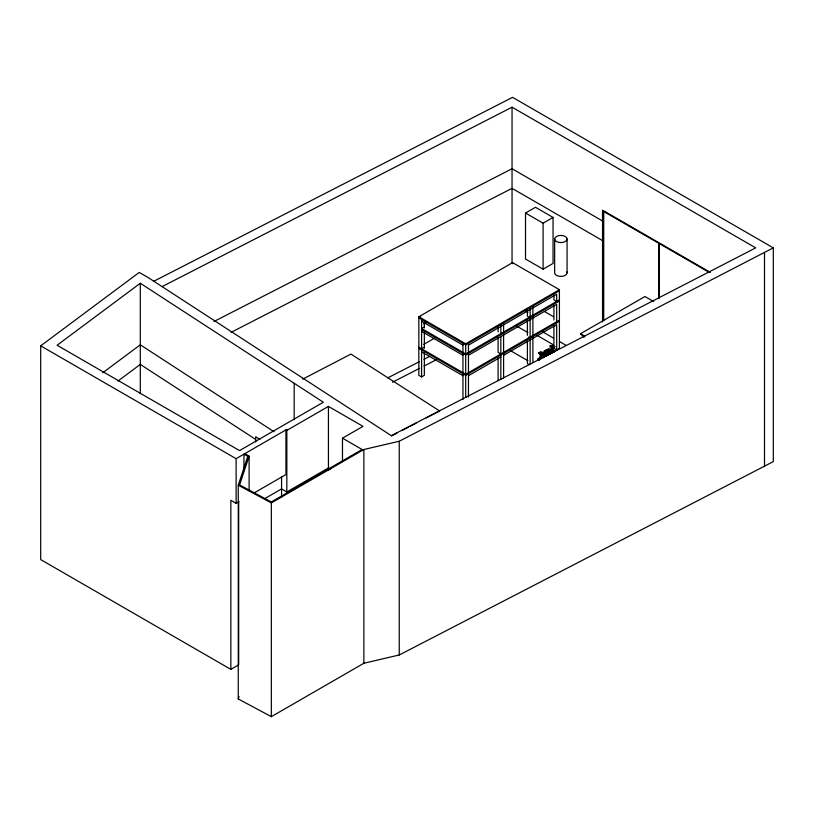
<?xml version="1.0" encoding="UTF-8"?>
<svg xmlns="http://www.w3.org/2000/svg" width="814" height="814" viewBox="0 0 814 814"><rect width="100%" height="100%" fill="white"/><g stroke="black" fill="none" stroke-linecap="round" stroke-linejoin="round"><path stroke-width="1.22" d="M153.826 281.247L512.555 97.334L773.3 247.873L773.3 461.609L399.247 654.985L363.868 663.257L271.347 716.666L238.258 698.951L238.258 485.215L247.771 456.349L243.956 454.151L243.956 469.027M244.841 453.642L249.115 456.115L239.611 484.961L271.316 501.933L362.108 449.511L342.48 438.186L342.48 460.795M238.258 698.951L239.051 696.55M541.778 358.414L542.022 352.462L540.557 351.607L538.644 353.398L540.109 354.253L541.279 353.571L541.005 358.638M553.958 347.171L552.492 346.326L553.367 345.818L554.833 346.672L552.309 350.162L552.309 346.235L550.844 345.39L550.142 345.787L550.142 352.513L551.607 353.357L551.607 346.642L550.142 345.787M554.833 346.672L553.123 349.674L555.067 351.363L554.141 351.892L552.675 351.048M540.109 357.936L539.59 358.577M546.316 356.41L546.316 351.587L544.851 350.742L544.149 351.149L544.149 354.751L543.325 355.759M544.149 351.149L545.614 351.994L545.614 355.596L544.281 356.929M540.822 358.852L539.814 359.452M239.062 501.617L236.121 503.317L230.85 500.274L230.85 669.373L40.7 559.594L40.7 345.848L139.245 272.415L148.036 277.482L391.32 435.683L755.728 247.873L512.047 107.183L162.078 286.62M140.303 283.241L57.092 345.248L239.56 450.6L323.331 402.238L140.303 283.241L140.303 393.64M102.757 372.771L140.303 344.8L274.013 431.725M117.979 381.044L140.303 364.407L255.667 439.418M525.518 213.034L535.48 207.285L553.052 217.43L553.052 263.431L543.091 269.18L525.518 259.035L525.518 213.034L543.091 223.189L553.052 217.43M424.348 352.747L424.348 375.335L421.591 376.923L418.844 375.335L418.844 316.758L512.566 262.647L559.422 289.703L559.422 348.28L556.674 349.867L553.917 348.28M420.675 316.778L418.844 317.836L465.7 344.892L559.422 290.781M423.758 324.064L425.915 322.822M424.348 326.902L421.591 328.49L465.7 353.958L559.422 299.847M423.758 344.363L434.554 338.125M421.591 348.789L424.348 347.191M40.7 345.848L236.121 458.679L286.833 429.395M254.579 492.663L285.958 474.542L285.958 429.904L286.833 430.403L328.429 406.4L362.983 426.353L342.48 438.186M418.844 316.758L465.7 343.813L559.422 289.703M468.457 345.136L556.674 294.22L556.674 302.523M559.422 300.926L465.7 355.036L421.591 329.578M468.457 355.28L556.674 304.344L556.674 322.812M559.422 320.136L465.7 374.247L418.844 347.191M559.422 321.225L465.7 375.335L418.844 348.28M503.601 355.28L556.674 324.633L556.674 349.867M468.457 375.702L500.844 357M265.333 498.29L281.563 488.919L286.833 491.961L328.429 467.948L330.586 469.2M238.258 485.215L271.347 502.93L363.868 449.511L399.247 441.249L773.3 247.873M551.607 346.642L552.309 346.235M545.868 350.152L547.334 350.997L547.334 355.82L545.868 354.975L545.868 350.152L546.57 349.745L548.036 351.129L550.274 349.644L550.62 353.927M538.644 352.716L540.109 353.561L542.022 352.462M543.732 353.083L542.266 352.228L541.564 352.635L543.03 353.479L543.732 353.083L544.098 356.959M545.614 351.994L546.316 351.587M547.334 350.997L548.036 350.59M584.086 337.301L580.494 333.73L644.932 296.53L653.652 301.567M539.397 360.368L537.932 359.523C538.583 357.977 541.351 356.878 539.824 353.978M548.422 350.142L548.453 353.49L549.155 353.083M550.142 352.513L550.844 352.106M230.779 669.413L238.685 664.845L238.685 502.106M302.788 379.11L350.926 354.09L439.611 410.958L426.18 417.938M391.483 435.978L397.079 433.068M402.676 430.158L408.272 427.248M410.51 426.088L416.107 423.178M214.011 321.479L512.047 168.732L602.543 220.981M230.942 332.417L512.047 188.349L602.543 240.598M387.861 377.828L419.475 361.62M423.992 359.31L429.629 356.41M392.511 382.214L419.576 368.335M424.084 366.025L436.487 359.666M710.388 272.425L602.543 210.165L602.543 321.927M709.299 272.466L603.723 211.518L603.723 320.584M556.674 301.434L553.917 299.847L553.917 295.034M544.698 311.64L553.408 316.666M580.494 333.73L584.859 336.253M525.763 311.05L527.95 312.311M528.306 316.778L530.138 317.836M542.521 331.756L553.408 338.034M559.422 341.514L565.893 345.248M537.087 335.378L553.408 344.8M517.073 326.333L527.96 332.611M553.601 350.508L555.067 351.363M528.306 337.067L530.138 338.136M548.453 353.49L549.918 354.334L549.358 350.488A1.699 0.977 -60 0 0 548.585 351.078L548.036 355.423M544.149 354.751L545.614 355.596M537.932 358.709L539.397 359.554M510.551 350.702L527.96 360.755M529.222 364.662L527.38 363.593L527.38 340.893M500.844 353.958L498.097 352.37L498.097 337.464M421.591 321.255L462.952 345.136M421.591 331.4L462.891 355.24L462.891 353.418M421.591 351.831L462.952 375.702M259.829 439.418L255.667 436.711L255.667 441.961M554.141 351.892L552.584 350.468L552.309 352.95M543.406 357.794L543.03 353.479M549.135 349.542L548.392 348.687L546.57 350.285L546.57 349.745M764.509 252.94L764.509 466.687M659.371 243.64L659.371 298.178M658.78 243.305L658.78 297.843M567.073 239.011L567.073 272.832M554.649 239.011L554.649 272.832A6.217 3.592 0 0 0 561.67 276.384A6.217 3.592 0 0 0 566.859 271.907M553.917 305.219L553.917 319.994M553.917 325.569L553.917 345.757M543.091 223.189L543.091 269.18M540.109 353.561L540.109 354.253M532.895 306.105L532.895 362.332M530.138 307.692L530.138 363.929M527.38 310.307L527.38 316.249M527.38 320.543L527.38 335.307M512.566 262.647L512.566 263.726M512.047 107.183L512.047 263.329M503.601 323.016L503.601 377.981M500.844 324.603L500.844 334.747M500.844 336.579L500.844 379.589M498.097 327.218L498.097 331.97M498.097 357.926L498.097 380.504M468.457 343.305L468.457 397.039M465.7 343.813L465.7 397.466M462.952 343.305L462.952 399.542M424.348 322.079L424.348 327.981M424.348 332.295L424.348 348.28M421.591 319.403L421.591 376.923M399.247 441.249L399.247 654.985M363.868 449.511L363.868 663.257M328.429 406.4L328.429 470.4M294.18 383.282L294.18 419.709M286.833 430.403L286.833 491.961M281.563 476.841L281.563 497.496M271.347 502.93L271.347 716.666M249.115 456.115L249.115 490.028M247.771 456.349L247.771 458.882M236.121 458.679L236.121 503.317M547.12 350.234A1.699 0.977 -60 0 1 547.395 349.959M556.471 241.544A6.217 3.592 0 0 0 566.859 239.937A6.217 3.592 0 0 0 559.259 235.551A6.217 3.592 0 0 0 556.471 241.544"/></g></svg>
